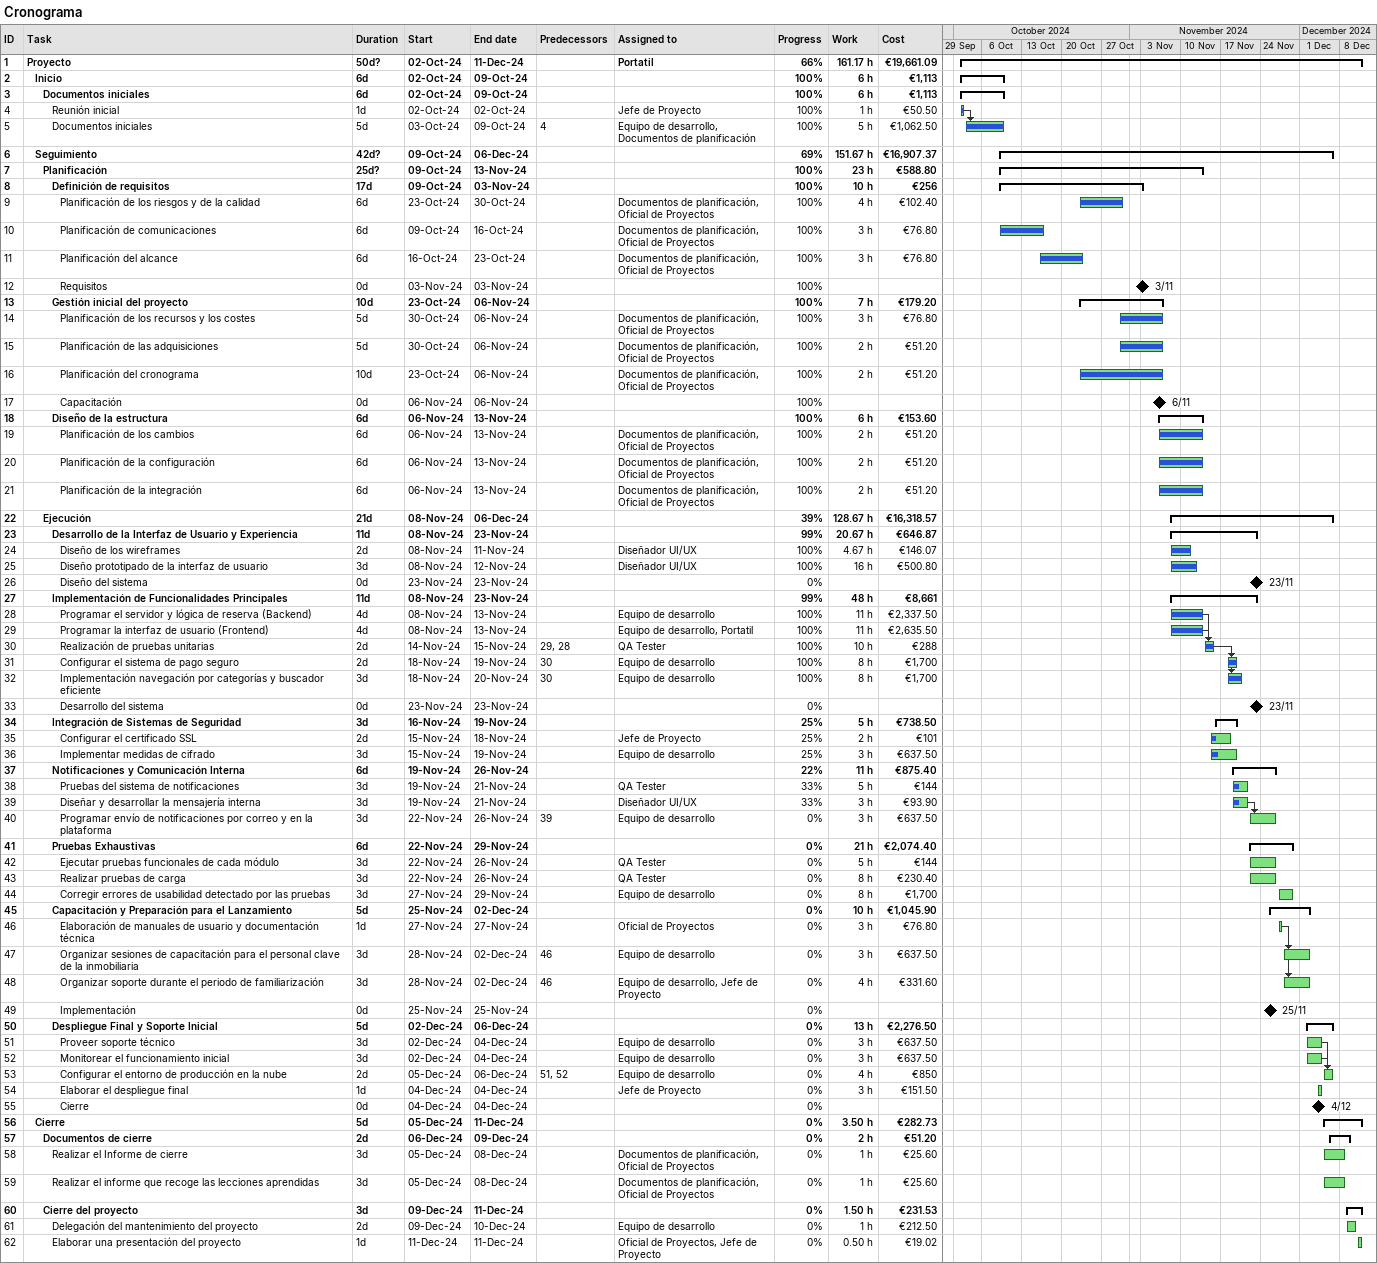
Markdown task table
Cronograma

| ID | Level | Task | Duration | Start | Finish | Predecessors | Resources | % complete | Work (h) | Cost (€) |
|---|---|---|---|---|---|---|---|---|---|---|
| 1 | 1 | **Proyecto** | 50d? | 2024-10-02 | 2024-12-11 |  | Portatil | 66 | 161.17 | 19661.09 |
| 2 | 2 | **Inicio** | 6d | 2024-10-02 | 2024-10-09 |  |  | 100 | 6 | 1113 |
| 3 | 3 | **Documentos iniciales** | 6d | 2024-10-02 | 2024-10-09 |  |  | 100 | 6 | 1113 |
| 4 | 4 | Reunión inicial | 1d | 2024-10-02 | 2024-10-02 |  | Jefe de Proyecto | 100 | 1 | 50.50 |
| 5 | 4 | Documentos iniciales | 5d | 2024-10-03 | 2024-10-09 | 4 | Equipo de desarrollo, Documentos de planificación | 100 | 5 | 1062.50 |
| 6 | 2 | **Seguimiento** | 42d? | 2024-10-09 | 2024-12-06 |  |  | 69 | 151.67 | 16907.37 |
| 7 | 3 | **Planificación** | 25d? | 2024-10-09 | 2024-11-13 |  |  | 100 | 23 | 588.80 |
| 8 | 4 | **Definición de requisitos** | 17d | 2024-10-09 | 2024-11-03 |  |  | 100 | 10 | 256 |
| 9 | 5 | Planificación de los riesgos y de la calidad | 6d | 2024-10-23 | 2024-10-30 |  | Documentos de planificación, Oficial de Proyectos | 100 | 4 | 102.40 |
| 10 | 5 | Planificación de comunicaciones | 6d | 2024-10-09 | 2024-10-16 |  | Documentos de planificación, Oficial de Proyectos | 100 | 3 | 76.80 |
| 11 | 5 | Planificación del alcance | 6d | 2024-10-16 | 2024-10-23 |  | Documentos de planificación, Oficial de Proyectos | 100 | 3 | 76.80 |
| 12 | 5 | Requisitos | 0d | 2024-11-03 | 2024-11-03 |  |  | 100 |  |  |
| 13 | 4 | **Gestión inicial del proyecto** | 10d | 2024-10-23 | 2024-11-06 |  |  | 100 | 7 | 179.20 |
| 14 | 5 | Planificación de los recursos y los costes | 5d | 2024-10-30 | 2024-11-06 |  | Documentos de planificación, Oficial de Proyectos | 100 | 3 | 76.80 |
| 15 | 5 | Planificación de las adquisiciones | 5d | 2024-10-30 | 2024-11-06 |  | Documentos de planificación, Oficial de Proyectos | 100 | 2 | 51.20 |
| 16 | 5 | Planificación del cronograma | 10d | 2024-10-23 | 2024-11-06 |  | Documentos de planificación, Oficial de Proyectos | 100 | 2 | 51.20 |
| 17 | 5 | Capacitación | 0d | 2024-11-06 | 2024-11-06 |  |  | 100 |  |  |
| 18 | 4 | **Diseño de la estructura** | 6d | 2024-11-06 | 2024-11-13 |  |  | 100 | 6 | 153.60 |
| 19 | 5 | Planificación de los cambios | 6d | 2024-11-06 | 2024-11-13 |  | Documentos de planificación, Oficial de Proyectos | 100 | 2 | 51.20 |
| 20 | 5 | Planificación de la configuración | 6d | 2024-11-06 | 2024-11-13 |  | Documentos de planificación, Oficial de Proyectos | 100 | 2 | 51.20 |
| 21 | 5 | Planificación de la integración | 6d | 2024-11-06 | 2024-11-13 |  | Documentos de planificación, Oficial de Proyectos | 100 | 2 | 51.20 |
| 22 | 3 | **Ejecución** | 21d | 2024-11-08 | 2024-12-06 |  |  | 39 | 128.67 | 16318.57 |
| 23 | 4 | **Desarrollo de la Interfaz de Usuario y Experiencia** | 11d | 2024-11-08 | 2024-11-23 |  |  | 99 | 20.67 | 646.87 |
| 24 | 5 | Diseño de los wireframes | 2d | 2024-11-08 | 2024-11-11 |  | Diseñador UI/UX | 100 | 4.67 | 146.07 |
| 25 | 5 | Diseño prototipado de la interfaz de usuario | 3d | 2024-11-08 | 2024-11-12 |  | Diseñador UI/UX | 100 | 16 | 500.80 |
| 26 | 5 | Diseño del sistema | 0d | 2024-11-23 | 2024-11-23 |  |  | 0 |  |  |
| 27 | 4 | **Implementación de Funcionalidades Principales** | 11d | 2024-11-08 | 2024-11-23 |  |  | 99 | 48 | 8661 |
| 28 | 5 | Programar el servidor y lógica de reserva (Backend) | 4d | 2024-11-08 | 2024-11-13 |  | Equipo de desarrollo | 100 | 11 | 2337.50 |
| 29 | 5 | Programar la interfaz de usuario (Frontend) | 4d | 2024-11-08 | 2024-11-13 |  | Equipo de desarrollo, Portatil | 100 | 11 | 2635.50 |
| 30 | 5 | Realización de pruebas unitarias | 2d | 2024-11-14 | 2024-11-15 | 29, 28 | QA Tester | 100 | 10 | 288 |
| 31 | 5 | Configurar el sistema de pago seguro | 2d | 2024-11-18 | 2024-11-19 | 30 | Equipo de desarrollo | 100 | 8 | 1700 |
| 32 | 5 | Implementación navegación por categorías y buscador eficiente | 3d | 2024-11-18 | 2024-11-20 | 30 | Equipo de desarrollo | 100 | 8 | 1700 |
| 33 | 5 | Desarrollo del sistema | 0d | 2024-11-23 | 2024-11-23 |  |  | 0 |  |  |
| 34 | 4 | **Integración de Sistemas de Seguridad** | 3d | 2024-11-16 | 2024-11-19 |  |  | 25 | 5 | 738.50 |
| 35 | 5 | Configurar el certificado SSL | 2d | 2024-11-15 | 2024-11-18 |  | Jefe de Proyecto | 25 | 2 | 101 |
| 36 | 5 | Implementar medidas de cifrado | 3d | 2024-11-15 | 2024-11-19 |  | Equipo de desarrollo | 25 | 3 | 637.50 |
| 37 | 4 | **Notificaciones y Comunicación Interna** | 6d | 2024-11-19 | 2024-11-26 |  |  | 22 | 11 | 875.40 |
| 38 | 5 | Pruebas del sistema de notificaciones | 3d | 2024-11-19 | 2024-11-21 |  | QA Tester | 33 | 5 | 144 |
| 39 | 5 | Diseñar y desarrollar la mensajería interna | 3d | 2024-11-19 | 2024-11-21 |  | Diseñador UI/UX | 33 | 3 | 93.90 |
| 40 | 5 | Programar envío de notificaciones por correo y en la plataforma | 3d | 2024-11-22 | 2024-11-26 | 39 | Equipo de desarrollo | 0 | 3 | 637.50 |
| 41 | 4 | **Pruebas Exhaustivas** | 6d | 2024-11-22 | 2024-11-29 |  |  | 0 | 21 | 2074.40 |
| 42 | 5 | Ejecutar pruebas funcionales de cada módulo | 3d | 2024-11-22 | 2024-11-26 |  | QA Tester | 0 | 5 | 144 |
| 43 | 5 | Realizar pruebas de carga | 3d | 2024-11-22 | 2024-11-26 |  | QA Tester | 0 | 8 | 230.40 |
| 44 | 5 | Corregir errores de usabilidad detectado por las pruebas | 3d | 2024-11-27 | 2024-11-29 |  | Equipo de desarrollo | 0 | 8 | 1700 |
| 45 | 4 | **Capacitación y Preparación para el Lanzamiento** | 5d | 2024-11-25 | 2024-12-02 |  |  | 0 | 10 | 1045.90 |
| 46 | 5 | Elaboración de manuales de usuario y documentación técnica | 1d | 2024-11-27 | 2024-11-27 |  | Oficial de Proyectos | 0 | 3 | 76.80 |
| 47 | 5 | Organizar sesiones de capacitación para el personal clave de la inmobiliaria | 3d | 2024-11-28 | 2024-12-02 | 46 | Equipo de desarrollo | 0 | 3 | 637.50 |
| 48 | 5 | Organizar soporte durante el periodo de familiarización | 3d | 2024-11-28 | 2024-12-02 | 46 | Equipo de desarrollo, Jefe de Proyecto | 0 | 4 | 331.60 |
| 49 | 5 | Implementación | 0d | 2024-11-25 | 2024-11-25 |  |  | 0 |  |  |
| 50 | 4 | **Despliegue Final y Soporte Inicial** | 5d | 2024-12-02 | 2024-12-06 |  |  | 0 | 13 | 2276.50 |
| 51 | 5 | Proveer soporte técnico | 3d | 2024-12-02 | 2024-12-04 |  | Equipo de desarrollo | 0 | 3 | 637.50 |
| 52 | 5 | Monitorear el funcionamiento inicial | 3d | 2024-12-02 | 2024-12-04 |  | Equipo de desarrollo | 0 | 3 | 637.50 |
| 53 | 5 | Configurar el entorno de producción en la nube | 2d | 2024-12-05 | 2024-12-06 | 51, 52 | Equipo de desarrollo | 0 | 4 | 850 |
| 54 | 5 | Elaborar el despliegue final | 1d | 2024-12-04 | 2024-12-04 |  | Jefe de Proyecto | 0 | 3 | 151.50 |
| 55 | 5 | Cierre | 0d | 2024-12-04 | 2024-12-04 |  |  | 0 |  |  |
| 56 | 2 | **Cierre** | 5d | 2024-12-05 | 2024-12-11 |  |  | 0 | 3.50 | 282.73 |
| 57 | 3 | **Documentos de cierre** | 2d | 2024-12-06 | 2024-12-09 |  |  | 0 | 2 | 51.20 |
| 58 | 4 | Realizar el Informe de cierre | 3d | 2024-12-05 | 2024-12-08 |  | Documentos de planificación, Oficial de Proyectos | 0 | 1 | 25.60 |
| 59 | 4 | Realizar el informe que recoge las lecciones aprendidas | 3d | 2024-12-05 | 2024-12-08 |  | Documentos de planificación, Oficial de Proyectos | 0 | 1 | 25.60 |
| 60 | 3 | **Cierre del proyecto** | 3d | 2024-12-09 | 2024-12-11 |  |  | 0 | 1.50 | 231.53 |
| 61 | 4 | Delegación del mantenimiento del proyecto | 2d | 2024-12-09 | 2024-12-10 |  | Equipo de desarrollo | 0 | 1 | 212.50 |
| 62 | 4 | Elaborar una presentación del proyecto | 1d | 2024-12-11 | 2024-12-11 |  | Oficial de Proyectos, Jefe de Proyecto | 0 | 0.50 | 19.02 |
